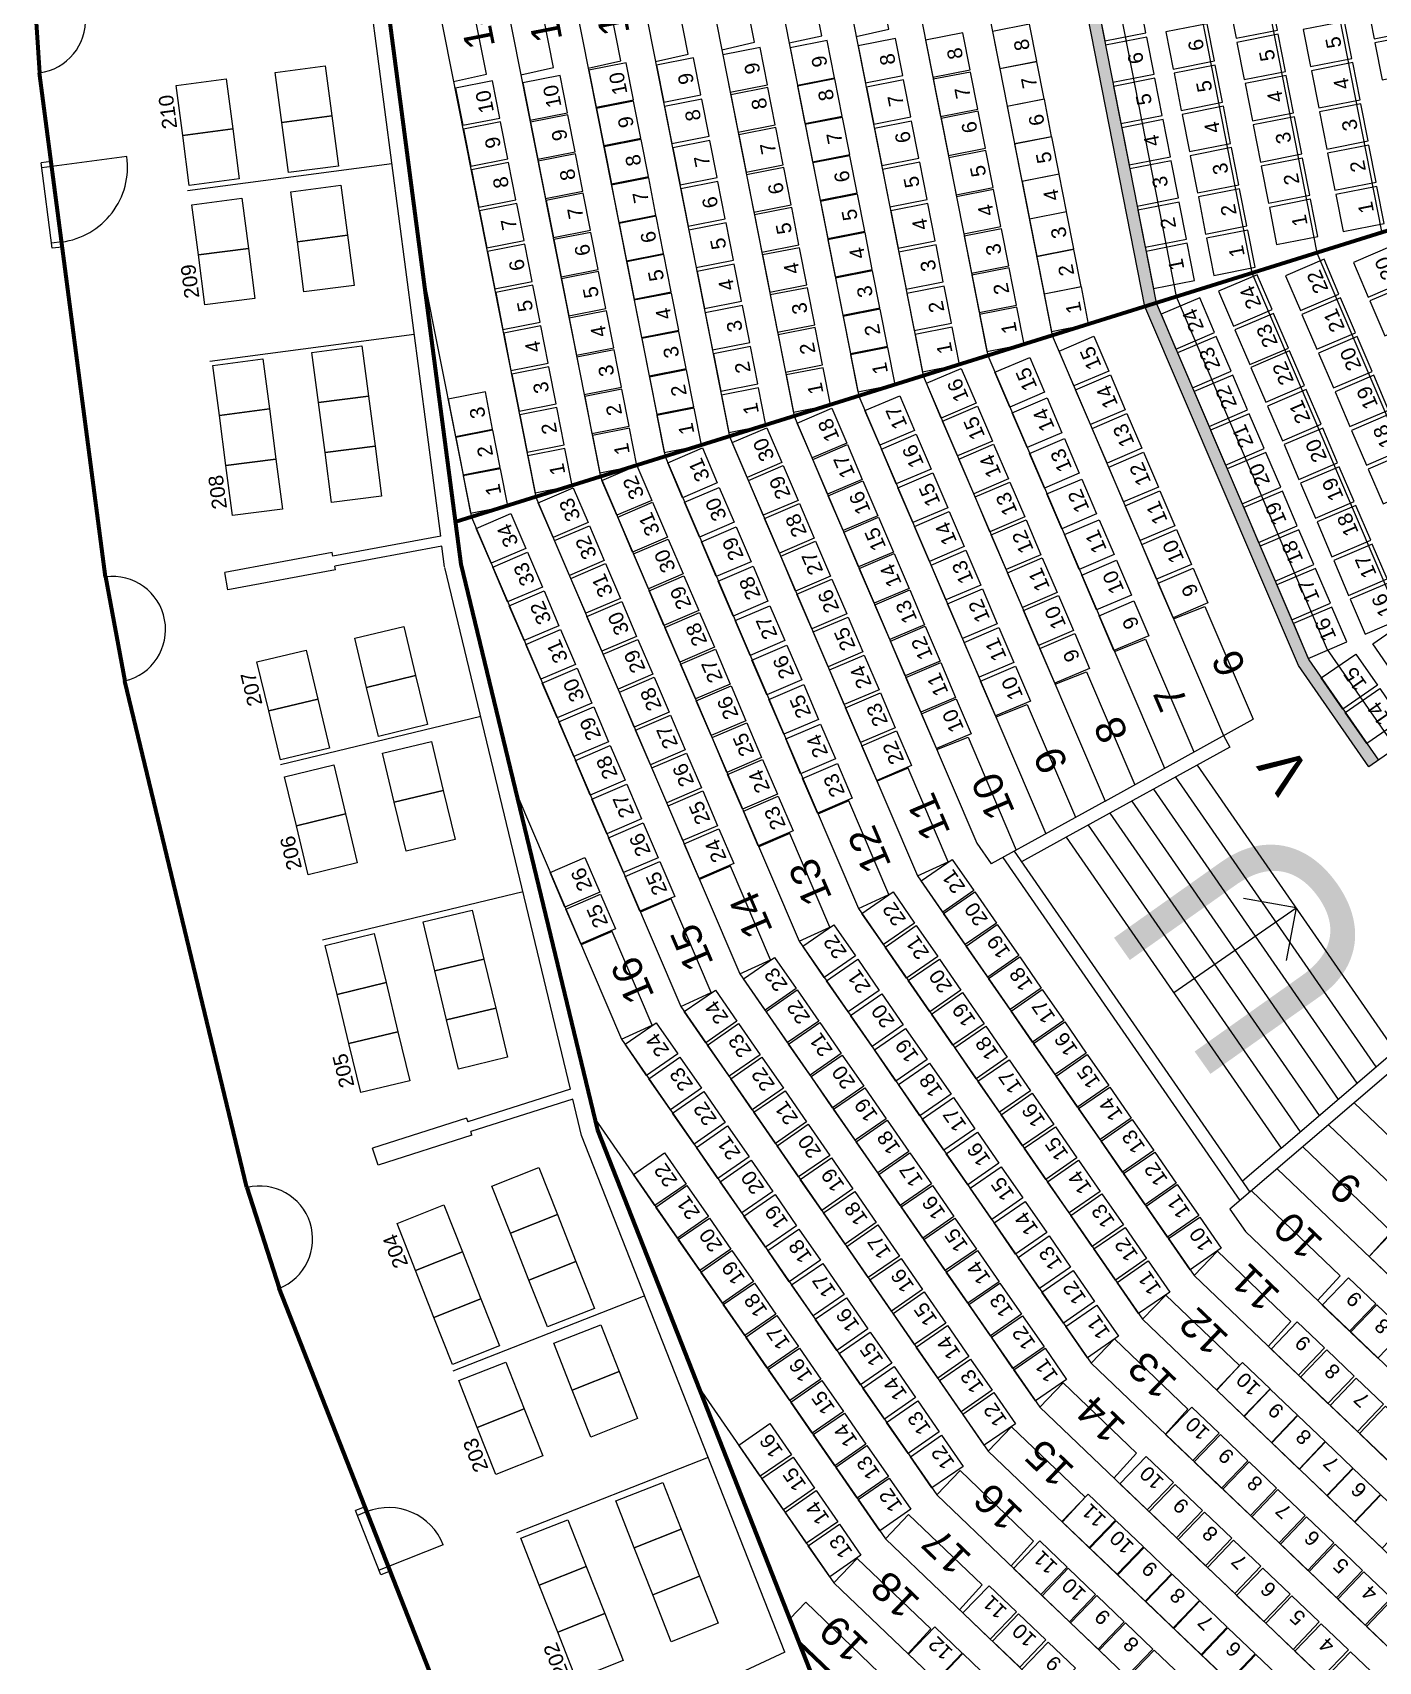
# Model space of a CAD drawing. Header units: millimetres. Extents: x 42980 to 202332, y 27411 to 140378.
# Drawn here: x 64516 to 80517, y 61088 to 80458 of the extents above; entities that cross this region are included whole.
import ezdxf
from ezdxf.enums import TextEntityAlignment as Align

# ---------------------------------------------------------------- set-up
doc = ezdxf.new("R2010")
doc.units = ezdxf.units.MM
doc.header["$LTSCALE"] = 100
for name, color, linetype in [('A-3311-EA-', 3, 'CONTINUOUS'), ('A-3311-FYLL', 1, 'CONTINUOUS'), ('A-RADER', 252, 'CONTINUOUS'), ('A-RADNUMMER', 4, 'CONTINUOUS'), ('A-STOLAR', 1, 'CONTINUOUS'), ('A-STOLNUMMER', 7, 'CONTINUOUS'), ('A-TRAPPA', 254, 'CONTINUOUS'), ('LOGER_PLAN2_NUMMER', 7, 'CONTINUOUS'), ('LOGER_PLAN2_STOLAR', 1, 'CONTINUOUS'), ('LOGER_PLAN_2', 21, 'CONTINUOUS'), ('SEKTIONS_NR', 4, 'CONTINUOUS'), ('U-RADER', 252, 'CONTINUOUS'), ('U-RADER_TELE', 252, 'CONTINUOUS'), ('U-RADNUMMER', 4, 'CONTINUOUS'), ('U-STOLAR', 1, 'CONTINUOUS'), ('U-STOLAR_TELE', 3, 'CONTINUOUS'), ('U-STOLNUMMER', 7, 'CONTINUOUS'), ('U-STOLNUMMER_TELE', 7, 'CONTINUOUS'), ('U-TRAPPA', 254, 'CONTINUOUS'), ('U-TRAPPA_TELE', 254, 'CONTINUOUS')]:
    doc.layers.add(name, color=color, linetype=linetype)
doc.layers.add('SEKTIONER', color=4, linetype='CONTINUOUS', lineweight=70)
doc.styles.add('ARIAL', font='arial.ttf')

# ---------------------------------------------------------------- blocks, each defined once
blk = doc.blocks.new('KAJ')
at = {"layer": 'A-3311-FYLL'}
h = blk.add_hatch(color=256, dxfattribs=at)
h.paths.add_polyline_path([(-38352, -12375), (-38237, -12295), (-39063, -11100), (-40878, -6857), (-41012, -6899), (-39186, -11168)])
h.paths.add_polyline_path([(-41781, -900), (-41921, -900), (-41921, -2277), (-41012, -6899), (-41012, -6899), (-40878, -6857), (-41781, -2263)])
at = {"layer": 'A-3311-EA-'}
for p, q in [((-41012, -6898), (-41921, -2277)), ((-41781, -2263), (-40878, -6857)), ((-39186, -11168), (-41012, -6898)), ((-40878, -6857), (-39063, -11100)), ((-38351, -12375), (-39186, -11168)), ((-39063, -11100), (-38237, -12295))]:
    blk.add_line(p, q, dxfattribs=at)

msp = doc.modelspace()

# ---------------------------------------------------------------- linework, layer by layer
at = {"layer": 'A-RADER'}
for p, q in [((75627, 82005), (76640, 76857)), ((73227, 81767), (74338, 76136)), ((74027, 81846), (75105, 76376)), ((74827, 81925), (75873, 76616)), ((72485, 81392), (73571, 75896)), ((70885, 81233), (72036, 75416)), ((71685, 81312), (72803, 75656)), ((69285, 81074), (70501, 74935)), ((70085, 81154), (71268, 75176)), ((68729, 80879), (69613, 74138)), ((69161, 77582), (69734, 74695))]:
    msp.add_line(p, q, dxfattribs=at)
at = {"layer": 'A-STOLAR'}
for points in [[(74861, 79946), (74774, 80387), (74332, 80300), (74419, 79859)], [(75662, 80014), (75575, 80455), (75134, 80369), (75220, 79927)], [(76456, 80117), (76370, 80558), (75928, 80471), (76015, 80030)], [(73253, 79838), (73166, 80280), (72724, 80193), (72811, 79751)], [(74051, 79921), (73964, 80363), (73522, 80276), (73609, 79834)], [(71659, 79657), (71572, 80098), (71130, 80012), (71217, 79570)], [(72462, 79716), (72375, 80157), (71934, 80070), (72020, 79629)], [(76544, 79670), (76457, 80112), (76016, 80025), (76103, 79583)], [(70072, 79442), (69985, 79883), (69543, 79796), (69630, 79355)], [(70874, 79505), (70787, 79947), (70346, 79860), (70433, 79418)], [(73346, 79362), (73259, 79804), (72818, 79717), (72905, 79275)], [(74141, 79465), (74054, 79907), (73612, 79820), (73699, 79378)], [(74957, 79455), (74871, 79896), (74429, 79810), (74516, 79368)], [(75754, 79548), (75667, 79989), (75225, 79903), (75312, 79461)], [(71749, 79201), (71662, 79642), (71220, 79555), (71307, 79114)], [(72559, 79225), (72472, 79667), (72030, 79580), (72117, 79138)], [(76632, 79224), (76545, 79665), (76104, 79579), (76191, 79137)], [(70966, 79039), (70879, 79481), (70437, 79394), (70524, 78952)], [(74231, 79009), (74144, 79450), (73702, 79363), (73789, 78922)], [(75846, 79082), (75759, 79523), (75317, 79437), (75404, 78995)], [(70168, 78956), (70081, 79397), (69639, 79311), (69726, 78869)], [(73440, 78886), (73353, 79328), (72912, 79241), (72999, 78799)], [(75054, 78964), (74967, 79406), (74526, 79319), (74613, 78877)], [(71839, 78745), (71752, 79186), (71310, 79099), (71397, 78658)], [(72655, 78734), (72568, 79176), (72127, 79089), (72214, 78648)], [(75937, 78616), (75851, 79057), (75409, 78970), (75496, 78529)], [(76720, 78778), (76633, 79219), (76192, 79132), (76279, 78691)], [(70263, 78470), (70176, 78912), (69735, 78825), (69822, 78383)], [(71058, 78573), (70971, 79015), (70529, 78928), (70616, 78486)], [(73534, 78410), (73447, 78852), (73005, 78765), (73092, 78324)], [(74321, 78553), (74234, 78994), (73792, 78907), (73879, 78466)], [(75151, 78474), (75064, 78915), (74622, 78828), (74709, 78387)], [(71928, 78288), (71842, 78730), (71400, 78643), (71487, 78201)], [(72752, 78244), (72665, 78685), (72223, 78599), (72310, 78157)], [(76808, 78331), (76721, 78773), (76280, 78686), (76367, 78244)], [(71150, 78107), (71063, 78549), (70621, 78462), (70708, 78020)], [(74410, 78096), (74324, 78538), (73882, 78451), (73969, 78009)], [(76029, 78150), (75942, 78591), (75501, 78504), (75588, 78063)], [(70359, 77985), (70272, 78426), (69830, 78339), (69917, 77898)], [(72018, 77832), (71931, 78274), (71490, 78187), (71577, 77745)], [(73628, 77935), (73541, 78376), (73099, 78289), (73186, 77848)], [(75247, 77983), (75160, 78425), (74719, 78338), (74806, 77896)], [(76896, 77885), (76809, 78326), (76368, 78239), (76455, 77798)], [(71241, 77641), (71154, 78082), (70713, 77996), (70800, 77554)], [(72849, 77753), (72762, 78195), (72320, 78108), (72407, 77666)], [(74500, 77640), (74413, 78082), (73972, 77995), (74059, 77553)], [(76121, 77684), (76034, 78125), (75593, 78038), (75680, 77597)], [(70455, 77499), (70368, 77940), (69926, 77854), (70013, 77412)], [(73721, 77459), (73634, 77900), (73193, 77813), (73280, 77372)], [(75344, 77493), (75257, 77934), (74816, 77847), (74902, 77406)], [(76984, 77438), (76897, 77880), (76456, 77793), (76543, 77351)], [(72108, 77376), (72021, 77817), (71580, 77730), (71667, 77289)], [(72945, 77263), (72858, 77704), (72417, 77617), (72504, 77176)], [(71333, 77175), (71246, 77616), (70805, 77530), (70892, 77088)], [(74590, 77184), (74503, 77625), (74062, 77538), (74149, 77097)], [(76213, 77218), (76126, 77659), (75684, 77572), (75771, 77131)], [(70550, 77013), (70463, 77455), (70022, 77368), (70109, 76926)], [(72198, 76920), (72111, 77361), (71670, 77274), (71757, 76833)], [(73815, 76983), (73728, 77424), (73287, 77338), (73374, 76896)], [(75441, 77002), (75354, 77444), (74912, 77357), (74999, 76915)], [(77072, 76992), (76985, 77433), (76544, 77346), (76631, 76905)], [(71425, 76709), (71338, 77150), (70897, 77063), (70983, 76622)], [(73042, 76772), (72955, 77214), (72513, 77127), (72600, 76685)], [(74680, 76728), (74593, 77169), (74152, 77082), (74239, 76641)], [(76305, 76752), (76218, 77193), (75776, 77106), (75863, 76665)], [(70646, 76528), (70559, 76969), (70118, 76882), (70204, 76441)], [(72288, 76463), (72201, 76905), (71760, 76818), (71846, 76376)], [(73909, 76507), (73822, 76949), (73380, 76862), (73467, 76420)], [(75537, 76512), (75450, 76953), (75009, 76866), (75096, 76425)], [(73139, 76282), (73052, 76723), (72610, 76636), (72697, 76195)], [(74770, 76271), (74683, 76713), (74242, 76626), (74328, 76184)], [(71517, 76243), (71430, 76684), (70988, 76597), (71075, 76156)], [(70742, 76042), (70655, 76483), (70213, 76397), (70300, 75955)], [(72378, 76007), (72291, 76449), (71849, 76362), (71936, 75920)], [(74003, 76031), (73916, 76473), (73474, 76386), (73561, 75944)], [(69986, 75743), (69899, 76184), (69457, 76098), (69544, 75656)], [(71609, 75777), (71522, 76218), (71080, 76131), (71167, 75690)], [(73235, 75791), (73148, 76233), (72707, 76146), (72794, 75704)], [(70837, 75556), (70750, 75998), (70309, 75911), (70396, 75469)], [(72468, 75551), (72381, 75992), (71939, 75906), (72026, 75464)], [(71700, 75311), (71613, 75752), (71172, 75665), (71259, 75224)], [(70076, 75287), (69989, 75728), (69547, 75641), (69634, 75200)], [(70933, 75071), (70846, 75512), (70405, 75425), (70491, 74984)], [(70166, 74830), (70079, 75272), (69637, 75185), (69724, 74744)]]:
    msp.add_lwpolyline(points, close=True, dxfattribs=at)
at = {"layer": 'A-TRAPPA'}
for points in [[(73510, 80334), (73899, 80421), (73625, 81806)], [(74309, 80413), (74698, 80500), (74425, 81886)], [(72710, 80254), (73099, 80342), (72825, 81727)], [(71922, 80115), (72311, 80202), (72077, 81390), (71685, 81312)], [(70322, 79956), (70711, 80043), (70477, 81231), (70085, 81154)], [(71122, 80035), (71511, 80123), (71277, 81310), (70885, 81233)], [(69522, 79877), (69911, 79964), (69677, 81151), (69285, 81074)]]:
    msp.add_lwpolyline(points, dxfattribs=at)
at = {"layer": 'LOGER_PLAN2_STOLAR'}
for points in [[(67401, 79983), (67996, 80061), (68074, 79466), (67479, 79388)], [(66223, 79829), (66818, 79907), (66896, 79312), (66301, 79234)], [(67479, 79388), (68074, 79466), (68152, 78871), (67557, 78794)], [(66301, 79234), (66896, 79312), (66974, 78717), (66379, 78639)], [(67587, 78564), (68182, 78642), (68260, 78047), (67665, 77969)], [(66409, 78409), (67004, 78487), (67082, 77892), (66487, 77814)], [(66487, 77814), (67082, 77892), (67160, 77297), (66565, 77219)], [(67665, 77969), (68260, 78047), (68338, 77452), (67743, 77374)], [(67837, 76653), (68432, 76731), (68510, 76136), (67915, 76058)], [(66659, 76499), (67254, 76577), (67332, 75982), (66737, 75904)], [(67915, 76058), (68510, 76136), (68588, 75541), (67993, 75463)], [(66737, 75904), (67332, 75982), (67410, 75387), (66815, 75309)], [(66815, 75309), (67410, 75387), (67488, 74792), (66893, 74714)], [(67993, 75463), (68588, 75541), (68666, 74946), (68071, 74868)], [(68346, 73255), (68929, 73395), (69069, 72812), (68486, 72671)], [(67184, 72975), (67767, 73115), (67908, 72532), (67324, 72391)], [(68486, 72671), (69069, 72812), (69210, 72228), (68627, 72088)], [(67324, 72391), (67908, 72532), (68048, 71949), (67465, 71808)], [(68675, 71889), (69258, 72029), (69398, 71446), (68815, 71305)], [(67513, 71609), (68096, 71749), (68237, 71166), (67653, 71026)], [(68815, 71305), (69398, 71446), (69539, 70863), (68956, 70722)], [(67653, 71026), (68237, 71166), (68377, 70583), (67794, 70442)], [(69158, 69883), (69741, 70023), (69881, 69440), (69298, 69300)], [(67996, 69603), (68579, 69744), (68720, 69160), (68136, 69020)], [(69298, 69300), (69881, 69440), (70022, 68857), (69439, 68716)], [(68136, 69020), (68720, 69160), (68860, 68577), (68277, 68437)], [(69439, 68716), (70022, 68857), (70162, 68274), (69579, 68133)], [(68277, 68437), (68860, 68577), (69001, 67994), (68417, 67853)], [(69978, 66740), (70537, 66960), (70756, 66401), (70198, 66182)], [(68849, 66296), (69407, 66516), (69627, 65957), (69069, 65738)], [(70198, 66182), (70756, 66401), (70976, 65843), (70417, 65623)], [(69069, 65738), (69627, 65957), (69847, 65399), (69288, 65179)], [(70417, 65623), (70976, 65843), (71195, 65285), (70637, 65065)], [(69288, 65179), (69847, 65399), (70066, 64841), (69508, 64621)], [(70713, 64872), (71271, 65092), (71491, 64534), (70932, 64314)], [(69583, 64428), (70142, 64648), (70361, 64090), (69803, 63870)], [(70932, 64314), (71491, 64534), (71710, 63975), (71152, 63756)], [(69803, 63870), (70361, 64090), (70581, 63531), (70023, 63312)], [(71450, 62998), (72008, 63217), (72228, 62659), (71669, 62439)], [(70321, 62554), (70879, 62773), (71098, 62215), (70540, 61995)], [(71669, 62439), (72228, 62659), (72447, 62101), (71889, 61881)], [(70540, 61995), (71098, 62215), (71318, 61657), (70760, 61437)], [(71889, 61881), (72447, 62101), (72667, 61542), (72108, 61323)], [(70760, 61437), (71318, 61657), (71538, 61098), (70979, 60879)]]:
    msp.add_lwpolyline(points, close=True, dxfattribs=at)
at = {"layer": 'LOGER_PLAN_2'}
for p, q in [((69368, 74468), (68536, 80812)), ((69613, 74138), (68729, 80879)), ((65384, 73984), (64598, 79979)), ((64736, 78926), (64617, 78910)), ((64751, 77893), (64617, 78910)), ((64744, 78866), (64625, 78851)), ((65636, 78983), (64744, 78866)), ((68788, 78896), (66358, 78577)), ((64862, 77968), (64743, 77952)), ((64869, 77908), (64751, 77893)), ((69054, 76866), (66624, 76548)), ((69368, 74468), (68086, 74231)), ((68078, 74275), (66800, 74038)), ((68086, 74231), (68078, 74275)), ((69383, 74349), (68108, 74113)), ((69415, 74106), (69383, 74349)), ((66838, 73832), (66800, 74038)), ((68117, 74069), (66838, 73832)), ((68117, 74069), (68108, 74113)), ((70911, 67893), (69417, 74097)), ((71235, 67404), (69613, 74138)), ((67065, 66723), (65614, 72747)), ((69844, 72326), (67462, 71752)), ((70347, 70238), (67965, 69664)), ((70911, 67893), (69690, 67504)), ((70940, 67776), (69727, 67390)), ((71044, 67344), (70940, 67776)), ((69677, 67547), (68559, 67191)), ((69677, 67547), (69690, 67504)), ((69740, 67347), (68623, 66991)), ((69740, 67347), (69727, 67390)), ((73460, 61199), (71044, 67344)), ((73895, 60638), (71235, 67404)), ((68623, 66991), (68559, 67191)), ((69870, 59360), (67447, 65525)), ((71794, 65435), (69514, 64539)), ((72549, 63514), (70269, 62618)), ((68469, 62925), (68357, 62881)), ((68657, 62118), (68357, 62881)), ((68491, 62869), (68379, 62825)), ((69398, 62474), (68747, 62218)), ((68747, 62218), (68635, 62174)), ((68769, 62162), (68657, 62118)), ((73460, 61199), (72287, 60652))]:
    msp.add_line(p, q, dxfattribs=at)
for centre, radius, start, end in [((64516, 80604), 630, 277.4667, 90), ((64745, 78860), 900, 277.4667, 7.8692), ((65467, 73360), 630, 283.5426, 97.5557), ((67216, 66111), 630, 291.4653, 103.8507), ((68747, 62218), 700, 21.4653, 111.4653)]:
    msp.add_arc(centre, radius, start, end, dxfattribs=at)
at = {"layer": 'SEKTIONER'}
for p, q in [((64516, 81234), (64598, 79979)), ((82897, 78814), (69547, 74638)), ((65384, 73984), (65614, 72747)), ((67065, 66723), (67447, 65525)), ((78453, 56703), (73630, 61313))]:
    msp.add_line(p, q, dxfattribs=at)
for points in [[(76580, 55841), (73895, 60638), (71235, 67404), (69613, 74138), (68729, 80879), (68729, 84100)], [(65384, 73984), (64598, 79979)], [(67065, 66723), (65614, 72747)], [(73094, 53890), (70606, 58337), (69870, 59360), (67447, 65525)]]:
    msp.add_lwpolyline(points, dxfattribs=at)
at = {"layer": 'U-RADER'}
for p, q in [((76640, 76857), (78676, 72098)), ((75873, 76616), (77972, 71709)), ((75105, 76376), (77268, 71320)), ((74338, 76136), (76564, 70931)), ((73571, 75896), (75742, 70820)), ((72803, 75656), (75038, 70431)), ((72036, 75416), (74334, 70042)), ((71268, 75176), (73630, 69654)), ((70501, 74935), (72926, 69265)), ((69734, 74695), (72222, 68876)), ((69613, 74138), (71235, 67404)), ((70272, 71403), (71519, 68487)), ((75742, 70820), (75913, 70572)), ((75038, 70431), (78325, 65679)), ((74334, 70042), (77713, 65157)), ((73630, 69654), (77102, 64635)), ((72926, 69265), (76490, 64112)), ((72222, 68876), (75878, 63590)), ((71519, 68487), (75267, 63068)), ((71203, 67538), (74655, 62546)), ((79924, 67471), (83885, 63684)), ((71235, 67404), (73519, 61594)), ((79313, 66947), (83391, 63049)), ((78752, 66467), (78937, 66201)), ((78937, 66201), (82897, 62415)), ((78325, 65679), (82404, 61780)), ((77713, 65157), (81910, 61145)), ((77102, 64635), (81416, 60511)), ((72437, 64347), (74043, 62024)), ((76490, 64112), (80922, 59876)), ((75878, 63590), (80428, 59241)), ((75267, 63068), (79935, 58607)), ((74655, 62546), (79441, 57972)), ((74043, 62024), (78947, 57337)), ((73630, 61313), (78453, 56703))]:
    msp.add_line(p, q, dxfattribs=at)
at = {"layer": 'U-RADER_TELE'}
for p, q in [((78157, 81954), (79011, 77599)), ((78962, 82034), (79784, 77840)), ((79767, 82114), (80552, 78091)), ((77222, 81862), (78114, 77318)), ((79784, 77840), (81440, 73967)), ((79011, 77599), (80732, 73576)), ((78114, 77318), (79909, 73122)), ((79909, 73122), (81234, 71207))]:
    msp.add_line(p, q, dxfattribs=at)
at = {"layer": 'U-STOLAR'}
for points in [[(77134, 76847), (77311, 76433), (76897, 76256), (76720, 76670)], [(76371, 76596), (76548, 76182), (76134, 76005), (75957, 76419)], [(75557, 76465), (75734, 76051), (75320, 75874), (75143, 76288)], [(77330, 76387), (77507, 75973), (77094, 75796), (76917, 76210)], [(74826, 76140), (75003, 75727), (74589, 75550), (74412, 75963)], [(74020, 75991), (74196, 75577), (73783, 75400), (73606, 75814)], [(75750, 76014), (75927, 75600), (75513, 75423), (75336, 75837)], [(76577, 76113), (76754, 75700), (76341, 75523), (76164, 75936)], [(73247, 75759), (73424, 75346), (73010, 75169), (72833, 75582)], [(77527, 75927), (77704, 75514), (77290, 75337), (77113, 75750)], [(74204, 75558), (74381, 75145), (73968, 74968), (73791, 75382)], [(75022, 75681), (75199, 75267), (74785, 75090), (74608, 75504)], [(75942, 75564), (76119, 75150), (75706, 74973), (75529, 75387)], [(76784, 75631), (76961, 75217), (76547, 75040), (76370, 75454)], [(72480, 75518), (72657, 75104), (72244, 74927), (72067, 75341)], [(77724, 75468), (77901, 75054), (77487, 74877), (77310, 75291)], [(71700, 75308), (71877, 74895), (71463, 74718), (71286, 75131)], [(73440, 75309), (73617, 74895), (73203, 74718), (73026, 75132)], [(75219, 75221), (75396, 74807), (74982, 74630), (74805, 75044)], [(70943, 75044), (71120, 74630), (70706, 74453), (70529, 74867)], [(72681, 75049), (72858, 74635), (72444, 74458), (72267, 74872)], [(74389, 75126), (74566, 74713), (74152, 74536), (73975, 74949)], [(76135, 75113), (76312, 74699), (75898, 74522), (75721, 74936)], [(76990, 75148), (77167, 74734), (76753, 74557), (76576, 74971)], [(77920, 75008), (78097, 74594), (77683, 74417), (77506, 74831)], [(71887, 74872), (72064, 74458), (71650, 74281), (71473, 74695)], [(73633, 74858), (73809, 74445), (73396, 74268), (73219, 74681)], [(70204, 74738), (70381, 74324), (69967, 74147), (69790, 74561)], [(71136, 74593), (71313, 74179), (70899, 74002), (70722, 74416)], [(72882, 74580), (73058, 74166), (72645, 73989), (72468, 74403)], [(74574, 74694), (74751, 74280), (74337, 74103), (74160, 74517)], [(75415, 74761), (75592, 74347), (75179, 74170), (75002, 74584)], [(76328, 74663), (76505, 74249), (76091, 74072), (75914, 74486)], [(77197, 74665), (77374, 74251), (76960, 74074), (76783, 74488)], [(72073, 74435), (72250, 74021), (71837, 73844), (71660, 74258)], [(73825, 74408), (74002, 73994), (73588, 73817), (73411, 74231)], [(78117, 74548), (78294, 74134), (77880, 73958), (77703, 74371)], [(70400, 74278), (70577, 73864), (70164, 73687), (69987, 74101)], [(74759, 74262), (74936, 73848), (74522, 73671), (74345, 74085)], [(75612, 74301), (75789, 73888), (75375, 73711), (75198, 74124)], [(76520, 74212), (76697, 73798), (76284, 73621), (76107, 74035)], [(71328, 74143), (71505, 73729), (71092, 73552), (70915, 73966)], [(72260, 73998), (72437, 73584), (72023, 73407), (71847, 73821)], [(73082, 74111), (73259, 73697), (72845, 73520), (72668, 73934)], [(77403, 74182), (77580, 73769), (77166, 73592), (76989, 74006)], [(78313, 74089), (78490, 73675), (78077, 73498), (77900, 73912)], [(70597, 73818), (70774, 73404), (70360, 73227), (70183, 73641)], [(74018, 73957), (74195, 73544), (73781, 73367), (73604, 73780)], [(74944, 73830), (75121, 73416), (74707, 73239), (74530, 73653)], [(75809, 73842), (75986, 73428), (75572, 73251), (75395, 73665)], [(71521, 73692), (71698, 73278), (71284, 73101), (71107, 73515)], [(73283, 73642), (73460, 73228), (73046, 73051), (72869, 73465)], [(76713, 73762), (76890, 73348), (76476, 73171), (76299, 73585)], [(77610, 73700), (77787, 73286), (77373, 73109), (77196, 73523)], [(72447, 73561), (72624, 73148), (72210, 72971), (72033, 73384)], [(74211, 73507), (74388, 73093), (73974, 72916), (73797, 73330)], [(70794, 73358), (70971, 72945), (70557, 72768), (70380, 73182)], [(71714, 73242), (71891, 72828), (71477, 72651), (71300, 73065)], [(75128, 73398), (75305, 72984), (74892, 72807), (74715, 73221)], [(76005, 73382), (76182, 72968), (75769, 72791), (75592, 73205)], [(76906, 73311), (77083, 72897), (76669, 72720), (76492, 73134)], [(72634, 73125), (72811, 72711), (72397, 72534), (72220, 72948)], [(73483, 73173), (73660, 72759), (73246, 72582), (73069, 72996)], [(74403, 73056), (74580, 72642), (74166, 72466), (73990, 72879)], [(70990, 72899), (71167, 72485), (70753, 72308), (70576, 72722)], [(75313, 72966), (75490, 72552), (75076, 72375), (74900, 72789)], [(76202, 72922), (76379, 72509), (75965, 72332), (75788, 72745)], [(71906, 72791), (72083, 72377), (71670, 72200), (71493, 72614)], [(72821, 72688), (72998, 72274), (72584, 72097), (72407, 72511)], [(73684, 72704), (73861, 72290), (73447, 72114), (73270, 72527)], [(74596, 72606), (74773, 72192), (74359, 72015), (74182, 72429)], [(75498, 72534), (75675, 72120), (75261, 71943), (75084, 72357)], [(71187, 72439), (71364, 72025), (70950, 71848), (70773, 72262)], [(72099, 72340), (72276, 71927), (71862, 71750), (71685, 72164)], [(73007, 72251), (73184, 71837), (72771, 71660), (72594, 72074)], [(73884, 72235), (74061, 71822), (73647, 71645), (73471, 72058)], [(74789, 72155), (74966, 71741), (74552, 71564), (74375, 71978)], [(71383, 71979), (71560, 71566), (71147, 71389), (70970, 71802)], [(72292, 71890), (72469, 71476), (72055, 71299), (71878, 71713)], [(73194, 71814), (73371, 71401), (72957, 71224), (72780, 71637)], [(74085, 71766), (74262, 71353), (73848, 71176), (73671, 71589)], [(71580, 71520), (71757, 71106), (71343, 70929), (71166, 71343)], [(72484, 71439), (72661, 71026), (72248, 70849), (72071, 71262)], [(73381, 71378), (73558, 70964), (73144, 70787), (72967, 71201)], [(71777, 71060), (71954, 70646), (71540, 70469), (71363, 70883)], [(72677, 70989), (72854, 70575), (72440, 70398), (72263, 70812)], [(71083, 70648), (71260, 70234), (70846, 70057), (70669, 70471)], [(71973, 70600), (72150, 70186), (71737, 70009), (71560, 70423)], [(75451, 70624), (75707, 70254), (75337, 69998), (75081, 70369)], [(71270, 70211), (71446, 69798), (71033, 69621), (70856, 70034)], [(74746, 70238), (75002, 69868), (74632, 69612), (74376, 69982)], [(75719, 70238), (75975, 69868), (75604, 69612), (75348, 69982)], [(74042, 69849), (74298, 69479), (73928, 69223), (73672, 69593)], [(75022, 69839), (75278, 69469), (74907, 69213), (74651, 69583)], [(75986, 69851), (76242, 69481), (75872, 69225), (75616, 69595)], [(73338, 69460), (73594, 69090), (73224, 68834), (72968, 69204)], [(74326, 69438), (74582, 69068), (74212, 68812), (73956, 69182)], [(75297, 69440), (75553, 69070), (75183, 68814), (74927, 69184)], [(76253, 69465), (76509, 69095), (76139, 68839), (75883, 69209)], [(72634, 69072), (72890, 68702), (72520, 68446), (72264, 68816)], [(73606, 69073), (73862, 68703), (73492, 68447), (73236, 68817)], [(74611, 69027), (74867, 68657), (74497, 68401), (74241, 68771)], [(75573, 69042), (75829, 68671), (75459, 68415), (75203, 68786)], [(76521, 69078), (76777, 68708), (76406, 68452), (76151, 68822)], [(71931, 68683), (72186, 68313), (71816, 68057), (71560, 68427)], [(72910, 68673), (73166, 68303), (72796, 68047), (72540, 68417)], [(73874, 68686), (74130, 68316), (73760, 68060), (73504, 68430)], [(74895, 68616), (75151, 68245), (74781, 67989), (74525, 68360)], [(75849, 68643), (76105, 68273), (75735, 68017), (75479, 68387)], [(76788, 68692), (77044, 68322), (76674, 68066), (76418, 68436)], [(72213, 68274), (72469, 67904), (72099, 67648), (71843, 68018)], [(73186, 68274), (73442, 67904), (73072, 67648), (72816, 68018)], [(74142, 68298), (74398, 67928), (74028, 67672), (73772, 68042)], [(75180, 68204), (75436, 67834), (75066, 67578), (74810, 67948)], [(76125, 68244), (76381, 67874), (76011, 67618), (75755, 67988)], [(77055, 68305), (77311, 67935), (76941, 67679), (76685, 68049)], [(72496, 67865), (72752, 67495), (72382, 67239), (72126, 67609)], [(73462, 67875), (73718, 67505), (73348, 67249), (73092, 67619)], [(74410, 67911), (74666, 67541), (74296, 67285), (74040, 67655)], [(76401, 67845), (76657, 67475), (76287, 67219), (76031, 67589)], [(77323, 67919), (77579, 67549), (77209, 67293), (76953, 67663)], [(75464, 67793), (75720, 67423), (75350, 67167), (75094, 67537)], [(72779, 67457), (73035, 67087), (72665, 66831), (72409, 67201)], [(73738, 67476), (73994, 67106), (73624, 66850), (73368, 67220)], [(74678, 67524), (74934, 67153), (74564, 66897), (74308, 67268)], [(76677, 67446), (76933, 67076), (76563, 66820), (76307, 67190)], [(77590, 67532), (77846, 67162), (77476, 66906), (77220, 67276)], [(75749, 67382), (76005, 67012), (75634, 66756), (75378, 67126)], [(72029, 67135), (72285, 66764), (71915, 66508), (71659, 66879)], [(73061, 67048), (73317, 66678), (72947, 66422), (72691, 66792)], [(74014, 67077), (74270, 66707), (73900, 66451), (73644, 66821)], [(74946, 67136), (75202, 66766), (74832, 66510), (74576, 66880)], [(76953, 67047), (77209, 66677), (76839, 66421), (76583, 66791)], [(77857, 67146), (78113, 66775), (77743, 66519), (77487, 66890)], [(76033, 66971), (76289, 66601), (75919, 66345), (75663, 66715)], [(72296, 66748), (72552, 66378), (72182, 66122), (71926, 66492)], [(73344, 66639), (73600, 66269), (73230, 66013), (72974, 66383)], [(74290, 66678), (74546, 66308), (74176, 66052), (73920, 66422)], [(75214, 66749), (75470, 66379), (75100, 66123), (74844, 66493)], [(77229, 66648), (77485, 66278), (77115, 66022), (76859, 66392)], [(78125, 66759), (78381, 66389), (78011, 66133), (77755, 66503)], [(76317, 66559), (76573, 66189), (76203, 65933), (75947, 66303)], [(72563, 66361), (72819, 65991), (72449, 65735), (72193, 66105)], [(74566, 66279), (74822, 65909), (74451, 65653), (74195, 66024)], [(75482, 66361), (75738, 65991), (75367, 65735), (75112, 66105)], [(77505, 66249), (77761, 65879), (77390, 65623), (77135, 65993)], [(78392, 66372), (78648, 66002), (78278, 65746), (78022, 66117)], [(73627, 66230), (73883, 65860), (73513, 65604), (73257, 65974)], [(76602, 66148), (76858, 65778), (76488, 65522), (76232, 65892)], [(80716, 66229), (81041, 65918), (80730, 65593), (80405, 65904)], [(72831, 65975), (73087, 65605), (72717, 65349), (72461, 65719)], [(74841, 65881), (75097, 65511), (74727, 65255), (74471, 65625)], [(75750, 65974), (76006, 65604), (75635, 65348), (75379, 65718)], [(73910, 65822), (74166, 65452), (73795, 65196), (73539, 65566)], [(76886, 65737), (77142, 65367), (76772, 65111), (76516, 65481)], [(77781, 65850), (78036, 65480), (77666, 65224), (77410, 65594)], [(73098, 65588), (73354, 65218), (72984, 64962), (72728, 65332)], [(75117, 65482), (75373, 65112), (75003, 64856), (74747, 65226)], [(76017, 65587), (76273, 65217), (75903, 64961), (75647, 65331)], [(80161, 65651), (80486, 65341), (80175, 65015), (79850, 65326)], [(74192, 65413), (74448, 65043), (74078, 64787), (73822, 65157)], [(77171, 65326), (77427, 64956), (77057, 64700), (76801, 65070)], [(80497, 65330), (80822, 65019), (80511, 64694), (80186, 65005)], [(73366, 65202), (73622, 64832), (73251, 64576), (72995, 64946)], [(75393, 65083), (75649, 64713), (75279, 64457), (75023, 64827)], [(76285, 65199), (76541, 64829), (76171, 64573), (75915, 64943)], [(79551, 65127), (79877, 64816), (79566, 64491), (79241, 64802)], [(74475, 65004), (74731, 64634), (74361, 64378), (74105, 64748)], [(73633, 64815), (73889, 64445), (73519, 64189), (73263, 64559)], [(76553, 64812), (76809, 64442), (76439, 64186), (76183, 64556)], [(79902, 64792), (80227, 64481), (79916, 64156), (79591, 64467)], [(74758, 64595), (75014, 64225), (74644, 63969), (74388, 64339)], [(75669, 64684), (75925, 64314), (75555, 64058), (75299, 64428)], [(78902, 64641), (79228, 64330), (78917, 64005), (78591, 64316)], [(73900, 64429), (74156, 64059), (73786, 63803), (73530, 64173)], [(79231, 64327), (79556, 64016), (79246, 63691), (78920, 64002)], [(80253, 64457), (80578, 64146), (80267, 63821), (79942, 64132)], [(75040, 64187), (75296, 63817), (74926, 63561), (74670, 63931)], [(75945, 64285), (76201, 63915), (75831, 63659), (75575, 64029)], [(80603, 64122), (80929, 63811), (80618, 63486), (80292, 63797)], [(74168, 64042), (74424, 63672), (74054, 63416), (73798, 63786)], [(78298, 64112), (78623, 63801), (78312, 63476), (77987, 63787)], [(79560, 64012), (79885, 63702), (79574, 63376), (79249, 63687)], [(73282, 63917), (73538, 63546), (73168, 63291), (72912, 63661)], [(75323, 63778), (75579, 63408), (75209, 63152), (74953, 63522)], [(78639, 63786), (78964, 63475), (78653, 63150), (78328, 63461)], [(74435, 63656), (74691, 63286), (74321, 63030), (74065, 63400)], [(79889, 63698), (80214, 63387), (79903, 63062), (79578, 63373)], [(73558, 63518), (73814, 63148), (73444, 62892), (73188, 63262)], [(77754, 63526), (78079, 63215), (77769, 62890), (77443, 63201)], [(78980, 63460), (79306, 63149), (78995, 62824), (78669, 63135)], [(80218, 63384), (80543, 63073), (80232, 62747), (79907, 63058)], [(74702, 63269), (74958, 62899), (74588, 62643), (74332, 63013)], [(78101, 63194), (78426, 62883), (78116, 62558), (77790, 62869)], [(73834, 63119), (74090, 62749), (73719, 62493), (73463, 62863)], [(77065, 63078), (77390, 62767), (77079, 62442), (76754, 62753)], [(79321, 63134), (79647, 62823), (79336, 62498), (79011, 62809)], [(80547, 63069), (80872, 62758), (80561, 62433), (80236, 62744)], [(77398, 62760), (77723, 62449), (77412, 62124), (77087, 62435)], [(78448, 62863), (78773, 62552), (78463, 62226), (78137, 62537)], [(79663, 62808), (79988, 62497), (79677, 62171), (79352, 62482)], [(74109, 62720), (74365, 62350), (73995, 62094), (73739, 62464)], [(76490, 62521), (76815, 62210), (76504, 61884), (76179, 62195)], [(77730, 62442), (78055, 62131), (77744, 61806), (77419, 62117)], [(78795, 62531), (79120, 62220), (78810, 61895), (78484, 62206)], [(80004, 62482), (80329, 62171), (80018, 61845), (79693, 62156)], [(76830, 62196), (77155, 61885), (76844, 61560), (76519, 61870)], [(79142, 62199), (79467, 61888), (79156, 61563), (78831, 61874)], [(75888, 61989), (76213, 61679), (75902, 61353), (75577, 61664)], [(78063, 62124), (78388, 61814), (78077, 61488), (77752, 61799)], [(80345, 62155), (80670, 61844), (80359, 61519), (80034, 61830)], [(77169, 61871), (77495, 61560), (77184, 61235), (76858, 61546)], [(78395, 61807), (78720, 61496), (78409, 61170), (78084, 61481)], [(79489, 61868), (79814, 61557), (79503, 61231), (79178, 61542)], [(80686, 61829), (81012, 61518), (80701, 61193), (80375, 61504)], [(76238, 61654), (76563, 61343), (76253, 61018), (75927, 61329)], [(75243, 61499), (75568, 61188), (75258, 60863), (74932, 61174)], [(77509, 61546), (77834, 61235), (77523, 60910), (77198, 61221)], [(78728, 61489), (79053, 61178), (78742, 60853), (78417, 61163)], [(79836, 61536), (80161, 61225), (79850, 60900), (79525, 61211)], [(76589, 61319), (76914, 61008), (76603, 60683), (76278, 60994)], [(77849, 61221), (78174, 60911), (77863, 60585), (77538, 60896)], [(75576, 61181), (75901, 60870), (75590, 60545), (75265, 60856)], [(79060, 61171), (79385, 60860), (79075, 60535), (78749, 60846)], [(80183, 61204), (80508, 60893), (80197, 60568), (79872, 60879)]]:
    msp.add_lwpolyline(points, close=True, dxfattribs=at)
at = {"layer": 'U-STOLAR_TELE'}
for points in [[(77753, 80454), (77667, 80896), (77176, 80799), (77263, 80358)], [(79316, 80487), (79229, 80928), (78738, 80832), (78825, 80390)], [(80957, 80482), (80870, 80923), (80379, 80827), (80466, 80385)], [(80201, 80150), (80114, 80591), (79624, 80495), (79711, 80054)], [(77850, 79963), (77763, 80405), (77272, 80309), (77359, 79867)], [(78568, 80120), (78481, 80562), (77990, 80465), (78077, 80024)], [(79412, 79996), (79326, 80438), (78835, 80341), (78922, 79900)], [(81053, 79991), (80966, 80433), (80476, 80336), (80562, 79895)], [(78664, 79630), (78577, 80071), (78087, 79975), (78173, 79533)], [(80298, 79659), (80211, 80101), (79720, 80004), (79807, 79563)], [(77946, 79473), (77859, 79914), (77369, 79818), (77456, 79376)], [(79509, 79505), (79422, 79947), (78931, 79851), (79018, 79409)], [(80394, 79169), (80307, 79610), (79817, 79514), (79903, 79072)], [(78043, 78982), (77956, 79424), (77465, 79327), (77552, 78886)], [(78760, 79139), (78674, 79581), (78183, 79484), (78270, 79043)], [(79605, 79015), (79518, 79456), (79028, 79360), (79114, 78918)], [(78857, 78648), (78770, 79090), (78279, 78994), (78366, 78552)], [(80490, 78678), (80404, 79120), (79913, 79023), (80000, 78582)], [(78139, 78492), (78052, 78933), (77562, 78837), (77648, 78395)], [(79701, 78524), (79615, 78966), (79124, 78869), (79211, 78428)], [(78953, 78158), (78866, 78599), (78376, 78503), (78463, 78061)], [(79798, 78034), (79711, 78475), (79220, 78379), (79307, 77937)], [(80587, 78187), (80500, 78629), (80009, 78533), (80096, 78091)], [(78235, 78001), (78149, 78443), (77658, 78346), (77745, 77905)], [(79050, 77667), (78963, 78109), (78472, 78012), (78559, 77571)], [(78332, 77510), (78245, 77952), (77754, 77855), (77841, 77414)], [(80856, 77508), (80679, 77922), (80219, 77725), (80396, 77312)], [(80048, 77349), (79871, 77762), (79412, 77566), (79589, 77152)], [(79252, 77164), (79075, 77577), (78615, 77381), (78792, 76967)], [(78569, 76891), (78392, 77304), (77933, 77108), (78110, 76694)], [(80245, 76889), (80068, 77303), (79608, 77106), (79785, 76692)], [(81052, 77049), (80875, 77462), (80415, 77266), (80592, 76852)], [(79448, 76705), (79271, 77119), (78811, 76922), (78988, 76509)], [(78766, 76431), (78589, 76845), (78129, 76648), (78306, 76234)], [(80442, 76429), (80265, 76843), (79805, 76646), (79982, 76233)], [(79638, 76260), (79461, 76674), (79002, 76477), (79179, 76063)], [(78962, 75971), (78786, 76385), (78326, 76188), (78503, 75774)], [(80638, 75969), (80461, 76383), (80001, 76187), (80178, 75773)], [(79835, 75800), (79658, 76214), (79198, 76017), (79375, 75604)], [(79159, 75511), (78982, 75925), (78522, 75728), (78699, 75315)], [(80032, 75341), (79855, 75754), (79395, 75558), (79572, 75144)], [(80835, 75510), (80658, 75924), (80198, 75727), (80375, 75313)], [(79356, 75052), (79179, 75465), (78719, 75269), (78896, 74855)], [(81031, 75050), (80854, 75464), (80395, 75267), (80572, 74853)], [(80228, 74881), (80051, 75295), (79592, 75098), (79768, 74684)], [(79552, 74592), (79375, 75006), (78916, 74809), (79093, 74395)], [(80425, 74421), (80248, 74835), (79788, 74638), (79965, 74225)], [(79749, 74132), (79572, 74546), (79112, 74349), (79289, 73936)], [(80621, 73961), (80444, 74375), (79985, 74179), (80162, 73765)], [(79946, 73673), (79769, 74086), (79309, 73890), (79486, 73476)], [(80818, 73502), (80641, 73916), (80181, 73719), (80358, 73305)], [(80142, 73213), (79965, 73627), (79506, 73430), (79683, 73016)], [(80861, 73474), (81117, 73104), (80706, 72819), (80450, 73189)], [(80248, 73067), (80505, 72698), (80094, 72413), (79837, 72783)], [(80533, 72656), (80789, 72287), (80379, 72002), (80122, 72372)]]:
    msp.add_lwpolyline(points, close=True, dxfattribs=at)
at = {"layer": 'U-TRAPPA'}
for p, q in [((77268, 71320), (79027, 72292)), ((78676, 72098), (78750, 71962)), ((77268, 71320), (75913, 70572)), ((76806, 70888), (76275, 70595)), ((79538, 70050), (78912, 70159)), ((78084, 69041), (79538, 70050)), ((79538, 70050), (79422, 69425)), ((81450, 68779), (79924, 67471)), ((79924, 67471), (78752, 66467)), ((79362, 67193), (78901, 66798))]:
    msp.add_line(p, q, dxfattribs=at)
for points in [[(78082, 73487), (78453, 73634), (79027, 72292)], [(77379, 73098), (77749, 73245), (78324, 71903)], [(76675, 72709), (77045, 72857), (77620, 71514)], [(75971, 72321), (76341, 72468), (76916, 71126)], [(75267, 71932), (75638, 72079), (76212, 70737)], [(78750, 71962), (76806, 70888), (79362, 67193), (81043, 68635)], [(75038, 70431), (75400, 70597), (74926, 71710), (74558, 71554)], [(78363, 71748), (80713, 68351)], [(78104, 71605), (80488, 68158)], [(74334, 70042), (74696, 70208), (74222, 71322), (73854, 71165)], [(77585, 71318), (80037, 67772)], [(77844, 71461), (80262, 67965)], [(77325, 71175), (79812, 67579)], [(73630, 69654), (73993, 69819), (73518, 70933), (73150, 70776)], [(77066, 71031), (79587, 67386)], [(76186, 70723), (78989, 66670)], [(72926, 69265), (73289, 69431), (72814, 70544), (72446, 70387)], [(76050, 70647), (78871, 66568)], [(72222, 68876), (72585, 69042), (72110, 70155), (71742, 69999)], [(71519, 68487), (71881, 68653), (71407, 69767), (71039, 69610)], [(81015, 66427), (81283, 66722), (80229, 67732)], [(80405, 65903), (80673, 66198), (79618, 67209)], [(79794, 65380), (80063, 65675), (79008, 66686)], [(79207, 64835), (79476, 65130), (78602, 65967), (78325, 65679)], [(78596, 64313), (78864, 64608), (77990, 65445), (77713, 65157)], [(77984, 63791), (78252, 64086), (77378, 64923), (77102, 64635)], [(77373, 63269), (77641, 63564), (76767, 64401), (76490, 64112)], [(76761, 62747), (77029, 63042), (76155, 63879), (75878, 63590)], [(76149, 62225), (76417, 62520), (75543, 63357), (75267, 63068)], [(75538, 61703), (75806, 61998), (74932, 62835), (74655, 62546)], [(74926, 61181), (75194, 61476), (74320, 62313), (74043, 62024)], [(74314, 60659), (74583, 60954), (73709, 61791), (73519, 61594)]]:
    msp.add_lwpolyline(points, dxfattribs=at)
at = {"layer": 'U-TRAPPA_TELE'}
msp.add_line((84774, 74767), (80401, 71725), dxfattribs=at)

# ---------------------------------------------------------------- block references
at = {"layer": 'U-RADER'}
msp.add_blockref('KAJ', (118753, 84100), dxfattribs=at)

# ---------------------------------------------------------------- texts
at = {"layer": 'A-RADNUMMER', "style": 'ARIAL'}
for s, p in [('12', (71617, 80458)), ('14', (70017, 80299)), ('13', (70817, 80379))]:
    msp.add_text(s, height=350, rotation=101.1321, dxfattribs=at).set_placement(p)
at = {"layer": 'A-STOLNUMMER', "style": 'ARIAL'}
for s, p in [('8', (74817, 80166)), ('8', (75619, 80235)), ('8', (76413, 80338)), ('9', (73209, 80059)), ('9', (74007, 80142)), ('10', (70831, 79726)), ('10', (71615, 79878)), ('9', (72419, 79936)), ('7', (76501, 79891)), ('10', (70028, 79662)), ('8', (73292, 79638)), ('8', (74086, 79741)), ('7', (74914, 79676)), ('7', (75710, 79769)), ('9', (71705, 79421)), ('8', (72504, 79501)), ('6', (76589, 79445)), ('9', (70917, 79266)), ('7', (74187, 79230)), ('6', (75000, 79240)), ('6', (75791, 79358)), ('9', (70124, 79177)), ('7', (73397, 79107)), ('5', (76677, 78998)), ('8', (71014, 78794)), ('8', (71795, 78965)), ('7', (72612, 78955)), ('5', (75894, 78837)), ('8', (70220, 78702)), ('6', (73490, 78631)), ('6', (74277, 78773)), ('5', (75104, 78708)), ('7', (71882, 78526)), ('6', (72708, 78465)), ('4', (76765, 78552)), ('7', (71106, 78339)), ('5', (74367, 78317)), ('4', (75986, 78371)), ('7', (70315, 78205)), ('6', (71975, 78053)), ('5', (73584, 78155)), ('4', (75204, 78204)), ('3', (76853, 78105)), ('6', (71191, 77898)), ('5', (72805, 77974)), ('4', (74457, 77861)), ('3', (76078, 77905)), ('6', (70411, 77720)), ('4', (73678, 77680)), ('3', (75301, 77713)), ('2', (76941, 77659)), ('5', (72065, 77597)), ('4', (72902, 77484)), ('2', (76169, 77438)), ('5', (71290, 77396)), ('3', (74547, 77405)), ('5', (70507, 77234)), ('4', (72155, 77140)), ('3', (73772, 77204)), ('2', (75397, 77223)), ('1', (77029, 77213)), ('4', (71382, 76930)), ('3', (72998, 76993)), ('2', (74637, 76948)), ('1', (76261, 76972)), ('4', (70603, 76748)), ('3', (72245, 76684)), ('2', (73865, 76728)), ('1', (75494, 76732)), ('2', (73095, 76502)), ('1', (74726, 76492)), ('3', (71473, 76464)), ('3', (70698, 76263)), ('2', (72334, 76228)), ('1', (73959, 76252)), ('3', (69942, 75964)), ('2', (71565, 75998)), ('1', (73192, 76012)), ('2', (70794, 75777)), ('1', (72424, 75772)), ('2', (70032, 75507)), ('1', (71657, 75532)), ('1', (70890, 75291)), ('1', (70129, 75048))]:
    msp.add_text(s, height=175, rotation=101.112, dxfattribs=at).set_placement(p, align=Align.BOTTOM_CENTER)
at = {"layer": 'LOGER_PLAN2_NUMMER', "style": 'ARIAL'}
for s, rotation, p in [('210', 97.4667, (66262, 79532)), ('209', 97.4667, (66526, 77517)), ('208', 97.4667, (66854, 75011)), ('207', 103.5426, (67254, 72683)), ('206', 103.5426, (67723, 70734)), ('205', 103.5426, (68347, 68145)), ('204', 111.4653, (68959, 66017)), ('203', 111.4653, (69913, 63591)), ('202', 111.4653, (70869, 61158))]:
    msp.add_text(s, height=175, rotation=rotation, dxfattribs=at).set_placement(p, align=Align.BOTTOM_CENTER)
at = {"layer": 'SEKTIONS_NR', "style": 'ARIAL'}
for s, height, p in [('V', 500, (79734, 71642)), ('U', 2500, (80716, 69300))]:
    msp.add_text(s, height=height, rotation=125.3026, dxfattribs=at).set_placement(p)
at = {"layer": 'U-RADNUMMER', "style": 'ARIAL'}
for s, rotation, p in [('6', 113.1814, (78951, 72899)), ('7', 113.1814, (78258, 72486)), ('8', 113.1814, (77549, 72107)), ('9', 113.1814, (76833, 71748)), ('10', 113.1814, (76201, 71192)), ('11', 113.1814, (75434, 70947)), ('12', 113.1814, (74731, 70558)), ('13', 113.1814, (74027, 70170)), ('14', 113.1814, (73323, 69781)), ('15', 113.1814, (72619, 69392)), ('16', 113.1814, (71915, 69003)), ('9', 136.2142, (80343, 66748)), ('10', 136.2142, (79876, 66088)), ('11', 136.2142, (79367, 65468)), ('12', 136.2142, (78755, 64946)), ('13', 136.2142, (78143, 64424)), ('14', 136.2142, (77532, 63902)), ('15', 136.2142, (76920, 63380)), ('16', 136.2142, (76309, 62858)), ('17', 136.2142, (75697, 62336)), ('18', 136.2142, (75085, 61814)), ('19', 136.2142, (74474, 61292))]:
    msp.add_text(s, height=350, rotation=rotation, dxfattribs=at).set_placement(p)
at = {"layer": 'U-STOLNUMMER', "style": 'ARIAL'}
for s, rotation, p in [('15', 113.1564, (77222, 76640)), ('16', 113.1564, (75645, 76258)), ('15', 113.1564, (76459, 76389)), ('14', 113.1564, (77419, 76180)), ('17', 113.1564, (74914, 75933)), ('14', 113.1564, (76666, 75906)), ('18', 113.1564, (74108, 75784)), ('15', 113.1564, (75838, 75807)), ('13', 113.1564, (77615, 75721)), ('30', 113.1564, (73336, 75552)), ('16', 113.1564, (75111, 75474)), ('31', 113.1564, (72569, 75311)), ('17', 113.1564, (74293, 75352)), ('14', 113.1564, (76031, 75357)), ('13', 113.1564, (76872, 75424)), ('12', 113.1564, (77812, 75261)), ('32', 113.1564, (71788, 75101)), ('29', 113.1564, (73528, 75102)), ('16', 113.1564, (74478, 74919)), ('15', 113.1564, (75307, 75014)), ('13', 113.1564, (76223, 74906)), ('12', 113.1564, (77079, 74941)), ('33', 113.1564, (71031, 74837)), ('30', 113.1564, (72769, 74842)), ('11', 113.1564, (78009, 74801)), ('34', 113.1564, (70292, 74531)), ('31', 113.1564, (71975, 74665)), ('28', 113.1564, (73721, 74651)), ('14', 113.1564, (75504, 74554)), ('32', 113.1564, (71224, 74386)), ('29', 113.1564, (72970, 74373)), ('15', 113.1564, (74662, 74487)), ('12', 113.1564, (76416, 74456)), ('11', 113.1564, (77285, 74458)), ('10', 113.1564, (78205, 74341)), ('30', 113.1564, (72162, 74228)), ('27', 113.1564, (73914, 74201)), ('33', 113.1564, (70489, 74071)), ('31', 113.1564, (71417, 73936)), ('14', 113.1564, (74847, 74055)), ('13', 113.1564, (75701, 74095)), ('11', 113.1564, (76609, 74005)), ('10', 113.1564, (77492, 73976)), ('29', 113.1564, (72349, 73791)), ('28', 113.1564, (73171, 73904)), ('26', 113.1564, (74106, 73750)), ('9', 113.1564, (78402, 73882)), ('32', 113.1564, (70685, 73611)), ('13', 113.1564, (75032, 73623)), ('12', 113.1564, (75897, 73635)), ('10', 113.1564, (76802, 73555)), ('30', 113.1564, (71610, 73485)), ('28', 113.1564, (72536, 73354)), ('27', 113.1564, (73371, 73435)), ('9', 113.1564, (77698, 73493)), ('31', 113.1564, (70882, 73152)), ('25', 113.1564, (74299, 73300)), ('12', 113.1564, (75217, 73191)), ('11', 113.1564, (76094, 73175)), ('29', 113.1564, (71802, 73035)), ('26', 113.1564, (73572, 72966)), ('9', 113.1564, (76994, 73104)), ('27', 113.1564, (72722, 72918)), ('24', 113.1564, (74492, 72849)), ('11', 113.1564, (75402, 72759)), ('30', 113.1564, (71079, 72692)), ('28', 113.1564, (71995, 72584)), ('10', 113.1564, (76290, 72715)), ('26', 113.1564, (72909, 72481)), ('25', 113.1564, (73772, 72497)), ('23', 113.1564, (74684, 72399)), ('29', 113.1564, (71275, 72232)), ('10', 113.1564, (75587, 72327)), ('27', 113.1564, (72188, 72134)), ('25', 113.1564, (73096, 72044)), ('24', 113.1564, (73973, 72028)), ('22', 113.1564, (74877, 71948)), ('28', 113.1564, (71472, 71772)), ('26', 113.1564, (72380, 71683)), ('24', 113.1564, (73283, 71608)), ('23', 113.1564, (74173, 71560)), ('27', 113.1564, (71669, 71313)), ('25', 113.1564, (72573, 71233)), ('23', 113.1564, (73469, 71171)), ('26', 113.1564, (71865, 70853)), ('24', 113.1564, (72766, 70782)), ('26', 113.1564, (71171, 70441)), ('21', 124.6704, (75579, 70439)), ('25', 113.1564, (72062, 70393)), ('22', 124.6704, (74874, 70053)), ('25', 113.1564, (71358, 70005)), ('20', 124.6704, (75847, 70053)), ('22', 124.6704, (74171, 69663)), ('21', 124.6704, (75150, 69654)), ('19', 124.6704, (76114, 69666)), ('23', 124.6704, (73467, 69274)), ('21', 124.6704, (74455, 69251)), ('20', 124.6704, (75425, 69255)), ('18', 124.6704, (76381, 69280)), ('22', 124.6704, (73735, 68886)), ('24', 124.6704, (72763, 68885)), ('20', 124.6704, (74740, 68840)), ('19', 124.6704, (75701, 68856)), ('17', 124.6704, (76649, 68893)), ('21', 124.6704, (74003, 68499)), ('24', 124.6704, (72060, 68496)), ('23', 124.6704, (73039, 68486)), ('19', 124.6704, (75024, 68429)), ('18', 124.6704, (75977, 68458)), ('16', 124.6704, (76916, 68507)), ('23', 124.6704, (72342, 68088)), ('22', 124.6704, (73315, 68087)), ('20', 124.6704, (74271, 68112)), ('18', 124.6704, (75309, 68018)), ('17', 124.6704, (76253, 68059)), ('15', 124.6704, (77183, 68120)), ('22', 124.6704, (72625, 67679)), ('21', 124.6704, (73591, 67688)), ('19', 124.6704, (74539, 67724)), ('17', 124.6704, (75593, 67607)), ('16', 124.6704, (76529, 67660)), ('14', 124.6704, (77451, 67734)), ('21', 124.6704, (72908, 67270)), ('20', 124.6704, (73867, 67290)), ('18', 124.6704, (74807, 67337)), ('16', 124.6704, (75878, 67195)), ('15', 124.6704, (76805, 67261)), ('13', 124.6704, (77718, 67347)), ('22', 124.6704, (72158, 66948)), ('12', 124.6704, (77985, 66961)), ('20', 124.6704, (73190, 66861)), ('19', 124.6704, (74143, 66891)), ('17', 124.6704, (75075, 66950)), ('15', 124.6704, (76162, 66784)), ('14', 124.6704, (77081, 66862)), ('21', 124.6704, (72425, 66561)), ('11', 124.6704, (78253, 66574)), ('19', 124.6704, (73473, 66453)), ('18', 124.6704, (74419, 66492)), ('16', 124.6704, (75343, 66562)), ('13', 124.6704, (77357, 66463)), ('14', 124.6704, (76446, 66373)), ('20', 124.6704, (72693, 66175)), ('18', 124.6704, (73756, 66044)), ('17', 124.6704, (74695, 66093)), ('15', 124.6704, (75611, 66175)), ('12', 124.6704, (77633, 66064)), ('10', 124.6704, (78520, 66187)), ('13', 124.6704, (76731, 65962)), ('19', 124.6704, (72960, 65788)), ('16', 124.6704, (74971, 65694)), ('14', 124.6704, (75879, 65788)), ('11', 124.6704, (77908, 65665)), ('17', 124.6704, (74039, 65635)), ('12', 124.6704, (77015, 65550)), ('9', 136.293, (80324, 65496)), ('18', 124.6704, (73227, 65402)), ('16', 124.6704, (74321, 65226)), ('15', 124.6704, (75246, 65295)), ('13', 124.6704, (76146, 65400)), ('12', 124.6704, (76414, 65013)), ('11', 124.6704, (77300, 65139)), ('8', 136.293, (80660, 65175)), ('17', 124.6704, (73495, 65015)), ('14', 124.6704, (75522, 64896)), ('9', 136.293, (79714, 64972)), ('15', 124.6704, (74604, 64818)), ('11', 124.6704, (76682, 64625)), ('16', 124.6704, (73762, 64629)), ('13', 124.6704, (75798, 64497)), ('10', 136.293, (79065, 64486)), ('8', 136.293, (80065, 64637)), ('14', 124.6704, (74887, 64409)), ('15', 124.6704, (74029, 64242)), ('12', 124.6704, (76074, 64099)), ('9', 136.293, (79394, 64171)), ('7', 136.293, (80415, 64302)), ('13', 124.6704, (75169, 64000)), ('10', 136.293, (78461, 63957)), ('16', 124.6704, (73411, 63730)), ('14', 124.6704, (74297, 63856)), ('8', 136.293, (79723, 63857)), ('12', 124.6704, (75452, 63591)), ('9', 136.293, (78802, 63631)), ('15', 124.6704, (73687, 63331)), ('13', 124.6704, (74564, 63469)), ('10', 136.293, (77917, 63371)), ('7', 136.293, (80052, 63543)), ('12', 124.6704, (74831, 63083)), ('8', 136.293, (79143, 63305)), ('6', 136.293, (80381, 63228)), ('14', 124.6704, (73963, 62932)), ('11', 136.293, (77228, 62923)), ('9', 136.293, (78264, 63039)), ('7', 136.293, (79484, 62978)), ('13', 124.6704, (74238, 62533)), ('10', 136.293, (77560, 62605)), ('8', 136.293, (78611, 62707)), ('6', 136.293, (79825, 62652)), ('11', 136.293, (76652, 62365)), ('9', 136.293, (77893, 62287)), ('7', 136.293, (78958, 62376)), ('5', 136.293, (80167, 62326)), ('10', 136.293, (76992, 62040)), ('6', 136.293, (79305, 62044)), ('4', 136.293, (80508, 62000)), ('11', 136.293, (76050, 61834)), ('8', 136.293, (78225, 61969)), ('9', 136.293, (77332, 61716)), ('7', 136.293, (78558, 61651)), ('5', 136.293, (79652, 61712)), ('10', 136.293, (76401, 61499)), ('12', 136.293, (75406, 61344)), ('8', 136.293, (77672, 61391)), ('6', 136.293, (78890, 61333)), ('4', 136.293, (79999, 61381)), ('9', 136.293, (76751, 61164))]:
    msp.add_text(s, height=175, rotation=rotation, dxfattribs=at).set_placement(p, align=Align.BOTTOM_CENTER)
at = {"layer": 'U-STOLNUMMER_TELE', "style": 'ARIAL'}
for s, rotation, p in [('5', 101.1159, (80081, 80290)), ('6', 101.1159, (77729, 80103)), ('6', 101.1159, (78447, 80260)), ('5', 101.1159, (79292, 80136)), ('5', 101.1159, (78544, 79769)), ('4', 101.1159, (80177, 79799)), ('5', 101.1159, (77826, 79613)), ('4', 101.1159, (79388, 79645)), ('3', 101.1159, (80274, 79308)), ('4', 101.1159, (77922, 79122)), ('4', 101.1159, (78640, 79279)), ('3', 101.1159, (79485, 79155)), ('3', 101.1159, (78736, 78788)), ('2', 101.1159, (80370, 78818)), ('3', 101.1159, (78019, 78631)), ('2', 101.1159, (79581, 78664)), ('1', 101.1159, (80466, 78327)), ('2', 101.1159, (78115, 78141)), ('2', 101.1159, (78833, 78298)), ('1', 101.1159, (79677, 78173)), ('1', 101.1159, (78929, 77807)), ('1', 101.1159, (78211, 77650)), ('20', 113.1564, (80733, 77563)), ('22', 113.1564, (79926, 77403)), ('24', 113.1564, (79129, 77218)), ('24', 113.1564, (78447, 76945)), ('21', 113.1564, (80122, 76943)), ('23', 113.1564, (79325, 76760)), ('23', 113.1564, (78643, 76485)), ('20', 113.1564, (80319, 76484)), ('22', 113.1564, (79516, 76314)), ('22', 113.1564, (78840, 76026)), ('19', 113.1564, (80516, 76024)), ('21', 113.1564, (79713, 75855)), ('21', 113.1564, (79037, 75566)), ('18', 113.1564, (80712, 75564)), ('20', 113.1564, (79909, 75395)), ('20', 113.1564, (79233, 75106)), ('19', 113.1564, (80106, 74935)), ('19', 113.1564, (79430, 74646)), ('18', 113.1564, (80285, 74515)), ('18', 113.1564, (79627, 74187)), ('17', 113.1564, (80499, 74016)), ('17', 113.1564, (79823, 73727)), ('16', 113.1564, (80696, 73556)), ('16', 113.1564, (80020, 73267)), ('15', 124.6704, (80388, 72708)), ('14', 124.6704, (80673, 72297))]:
    msp.add_text(s, height=175, rotation=rotation, dxfattribs=at).set_placement(p)

doc.saveas('drawing.dxf')
